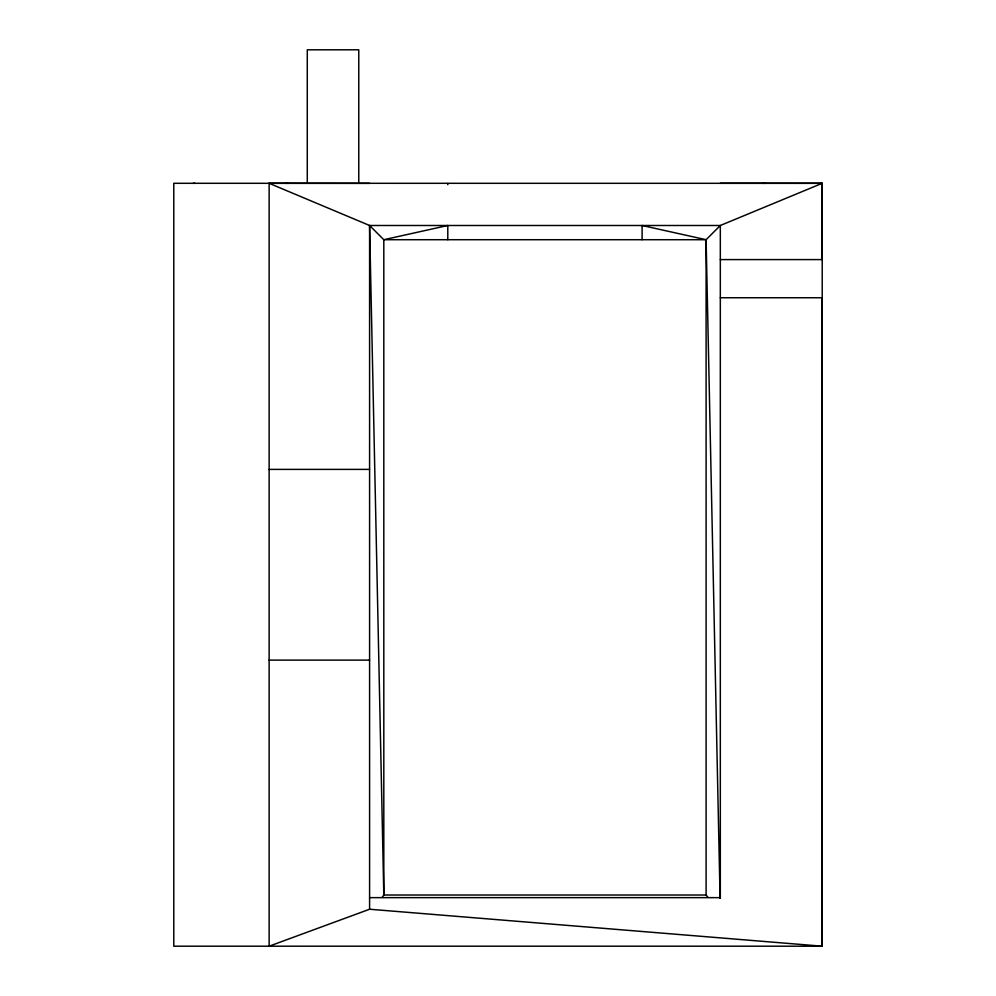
<?xml version="1.0" encoding="UTF-8"?>
<svg xmlns="http://www.w3.org/2000/svg" width="996" height="996" viewBox="0 0 996 996"><rect width="100%" height="100%" fill="white"/><g stroke="black" fill="none" stroke-linecap="round" stroke-linejoin="round"><path stroke-width="1.49" d="M307.278 183.301L307.278 49.8L358.772 49.8L358.772 183.301M720.307 183.289L822.223 183.301L822.223 259.595L720.32 259.595M382.178 897.384L383.809 895.018L383.809 239.712L369.591 225.494L269.132 183.301L269.132 946.2L369.591 909.236L822.223 946.2L822.223 297.742L720.32 297.742M447.789 239.712L447.789 225.494L383.809 239.712L706.102 239.712L720.32 225.494L822.223 183.301L822.223 946.2L173.777 946.2L173.777 183.301L822.223 183.314M193.324 183.301L194.93 183.301M286.113 183.301L287.732 183.301M269.132 469.39L369.591 469.39M269.132 660.111L369.591 660.111M707.969 897.384L706.102 895.018L383.809 895.018L369.591 225.494L720.32 225.494L720.32 898.355M369.591 897.645L720.32 897.645M762.774 183.314L765.638 183.314M269.132 183.301L369.591 183.351M720.083 898.355L706.102 239.712L642.109 225.494L642.109 239.712M447.777 183.463L447.789 184.671M706.102 239.712L706.102 895.018M369.591 225.494L369.591 909.236"/></g></svg>
